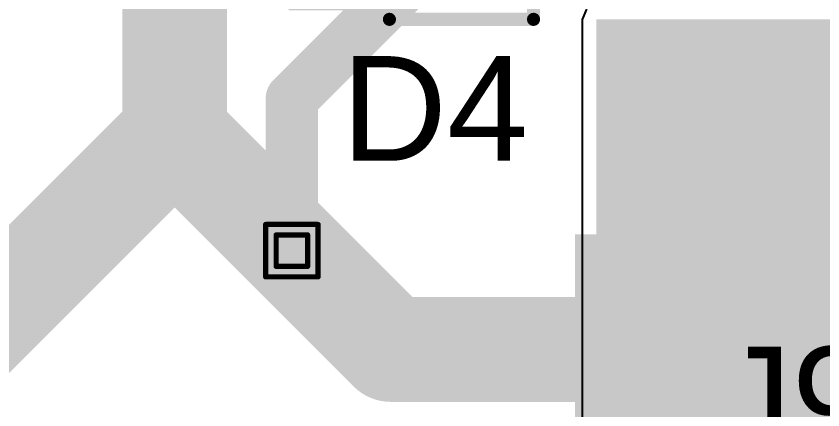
# Model space of a CAD drawing. Header units: inches. Extents: x -0.3 to 9.9, y -0.4 to 5.
# Drawn here: x 0.1525 to 0.4604, y 2.2209 to 2.3712 of the extents above; entities that cross this region are included whole.
import ezdxf

# ---------------------------------------------------------------- set-up
doc = ezdxf.new("R2010")
doc.units = ezdxf.units.IN
doc.header["$MEASUREMENT"] = 0
for name, color, linetype in [('Bottom Layer', 5, 'Continuous'), ('Bottom Solder', 6, 'Continuous'), ('Drill Drawing', 1, 'Continuous'), ('Top Layer', 1, 'Continuous'), ('Top Overlay', 2, 'Continuous'), ('Top Paste', 8, 'Continuous'), ('Top Solder', 216, 'Continuous'), ('Via Holes', 16, 'Continuous')]:
    doc.layers.add(name, color=color, linetype=linetype)
doc.styles.add('Arial', font='', dxfattribs={"height": 0.2})
doc.styles.get('Arial').set_extended_font_data('Arial')

# ---------------------------------------------------------------- blocks, each defined once
blk = doc.blocks.new('S___23_164')
at = {"layer": 'Top Layer'}
for points in [[(-0.01614175, 0.05748035), (0.01614175, 0.05748035), (0.01614175, 0.02125985), (-0.01614175, 0.02125985)], [(-0.05354335, -0.02125985), (-0.02125985, -0.02125985), (-0.02125985, -0.05748035), (-0.05354335, -0.05748035)], [(0.02125985, -0.02125985), (0.05354335, -0.02125985), (0.05354335, -0.05748035), (0.02125985, -0.05748035)]]:
    blk.add_hatch(color=1, dxfattribs=at).paths.add_polyline_path(points)
at = {"layer": 'Top Paste'}
for points in [[(-0.01614175, 0.05748035), (0.01614175, 0.05748035), (0.01614175, 0.02125985), (-0.01614175, 0.02125985)], [(-0.05354335, -0.02125985), (-0.02125985, -0.02125985), (-0.02125985, -0.05748035), (-0.05354335, -0.05748035)], [(0.02125985, -0.02125985), (0.05354335, -0.02125985), (0.05354335, -0.05748035), (0.02125985, -0.05748035)]]:
    blk.add_hatch(color=8, dxfattribs=at).paths.add_polyline_path(points)
at = {"layer": 'Top Solder'}
for points in [[(-0.02014175, 0.06148035), (0.02014175, 0.06148035), (0.02014175, 0.01725985), (-0.02014175, 0.01725985)], [(-0.05754335, -0.01725985), (-0.01725985, -0.01725985), (-0.01725985, -0.06148035), (-0.05754335, -0.06148035)], [(0.01725985, -0.01725985), (0.05754335, -0.01725985), (0.05754335, -0.06148035), (0.01725985, -0.06148035)]]:
    blk.add_hatch(color=216, dxfattribs=at).paths.add_polyline_path(points)
at = {"layer": 'Top Overlay'}
for points in [[(-0.061, -0.023, 0.005, 0.005, 0), (-0.061, 0.032, 0.005, 0.005, 0)], [(-0.022, 0.032, 0.005, 0.005, 0), (-0.061, 0.032, 0.005, 0.005, 0)], [(0.061, 0.032, 0.005, 0.005, 0), (0.022, 0.032, 0.005, 0.005, 0)], [(0.061, -0.023, 0.005, 0.005, 0), (0.061, 0.032, 0.005, 0.005, 0)], [(0.013, -0.031, 0.005, 0.005, 0), (-0.013, -0.031, 0.005, 0.005, 0)], [(-0.061, -0.046, 0.005, 0.005, 0), (-0.066, -0.041, 0.005, 0.005, 0)], [(-0.066, -0.051, 0.005, 0.005, 0), (-0.066, -0.041, 0.005, 0.005, 0)], [(-0.066, -0.051, 0.005, 0.005, 0), (-0.061, -0.046, 0.005, 0.005, 0)]]:
    blk.add_lwpolyline(points, format="xyseb", dxfattribs=at)
for points in [[(-0.06225, 0.032, 0.0025, 0.0025, 1), (-0.05975, 0.032, 0.0025, 0.0025, 1)], [(-0.06225, 0.032, 0.0025, 0.0025, 1), (-0.05975, 0.032, 0.0025, 0.0025, 1)], [(-0.02325, 0.032, 0.0025, 0.0025, 1), (-0.02075, 0.032, 0.0025, 0.0025, 1)], [(0.02075, 0.032, 0.0025, 0.0025, 1), (0.02325, 0.032, 0.0025, 0.0025, 1)], [(0.05975, 0.032, 0.0025, 0.0025, 1), (0.06225, 0.032, 0.0025, 0.0025, 1)], [(0.05975, 0.032, 0.0025, 0.0025, 1), (0.06225, 0.032, 0.0025, 0.0025, 1)], [(-0.06225, -0.023, 0.0025, 0.0025, 1), (-0.05975, -0.023, 0.0025, 0.0025, 1)], [(0.05975, -0.023, 0.0025, 0.0025, 1), (0.06225, -0.023, 0.0025, 0.0025, 1)], [(-0.01425, -0.031, 0.0025, 0.0025, 1), (-0.01175, -0.031, 0.0025, 0.0025, 1)], [(0.01175, -0.031, 0.0025, 0.0025, 1), (0.01425, -0.031, 0.0025, 0.0025, 1)], [(-0.06725, -0.041, 0.0025, 0.0025, 1), (-0.06475, -0.041, 0.0025, 0.0025, 1)], [(-0.06725, -0.041, 0.0025, 0.0025, 1), (-0.06475, -0.041, 0.0025, 0.0025, 1)], [(-0.06225, -0.046, 0.0025, 0.0025, 1), (-0.05975, -0.046, 0.0025, 0.0025, 1)], [(-0.06225, -0.046, 0.0025, 0.0025, 1), (-0.05975, -0.046, 0.0025, 0.0025, 1)], [(-0.06725, -0.051, 0.0025, 0.0025, 1), (-0.06475, -0.051, 0.0025, 0.0025, 1)], [(-0.06725, -0.051, 0.0025, 0.0025, 1), (-0.06475, -0.051, 0.0025, 0.0025, 1)]]:
    blk.add_lwpolyline(points, format="xyseb", close=True, dxfattribs=at)

msp = doc.modelspace()

# ---------------------------------------------------------------- hatches: boundary and pattern name
at = {"layer": 'Bottom Layer'}
for points in [[(0.374, 2.287), (0.611, 2.287), (0.611, 2.37), (0.374, 2.37)], [(0.374, 1.9689486), (0.4698226, 1.9689486), (0.4698226, 2.37), (0.374, 2.37)]]:
    msp.add_hatch(color=5, dxfattribs=at).paths.add_polyline_path(points)
h = msp.add_hatch(color=5, dxfattribs=at)
edge = h.paths.add_edge_path()
edge.add_arc((0.2577712, 2.2817166), 0.011811, 0, 360)
at = {"layer": 'Bottom Solder'}
h = msp.add_hatch(color=6, dxfattribs=at)
edge = h.paths.add_edge_path()
edge.add_arc((0.2577712, 2.2817166), 0.0059055, 0, 360)
at = {"layer": 'Top Layer'}
h = msp.add_hatch(color=1, dxfattribs=at)
edge = h.paths.add_edge_path()
edge.add_arc((0.2577712, 2.2817166), 0.011811, 0, 360)
msp.add_hatch(color=1, dxfattribs=at).paths.add_polyline_path([(0.3658226, 2.2019486), (0.528, 2.2019486), (0.528, 2.288), (0.3658226, 2.288)])
at = {"layer": 'Top Solder'}
h = msp.add_hatch(color=216, dxfattribs=at)
edge = h.paths.add_edge_path()
edge.add_arc((0.2577712, 2.2817166), 0.0059055, 0, 360)
at = {"layer": 'Via Holes'}
h = msp.add_hatch(color=7, dxfattribs=at)
edge = h.paths.add_edge_path()
edge.add_arc((0.2577712, 2.2817166), 0.0059055, 0, 360)

# ---------------------------------------------------------------- linework, layer by layer
at = {"layer": 'Bottom Layer'}
for p, q in [((0.3701731, 2.3738269), (0.368588, 2.37)), ((0.368588, 2.37), (0.368588, 2.287)), ((0.368588, 2.287), (0.368588, 2.033412))]:
    msp.add_line(p, q, dxfattribs=at)
for points in [[(0.2577712, 2.3397712, 0.02, 0.02, 0), (0.321, 2.403, 0.02, 0.02, 0)], [(0.2577712, 2.2817166, 0.02, 0.02, 0), (0.2577712, 2.3397712, 0.02, 0.02, 0)]]:
    msp.add_lwpolyline(points, format="xyseb", dxfattribs=at)
for points in [[(0.2527712, 2.3397712, 0.01, 0.01, 1), (0.2627712, 2.3397712, 0.01, 0.01, 1)], [(0.2527712, 2.3397712, 0.01, 0.01, 1), (0.2627712, 2.3397712, 0.01, 0.01, 1)], [(0.2527712, 2.2817166, 0.01, 0.01, 1), (0.2627712, 2.2817166, 0.01, 0.01, 1)]]:
    msp.add_lwpolyline(points, format="xyseb", close=True, dxfattribs=at)
at = {"layer": 'Drill Drawing'}
for points in [[(0.2477712, 2.2917166, 0.002, 0.002, 0), (0.2677712, 2.2917166, 0.002, 0.002, 0)], [(0.2477712, 2.2717166, 0.002, 0.002, 0), (0.2477712, 2.2917166, 0.002, 0.002, 0)], [(0.2677712, 2.2717166, 0.002, 0.002, 0), (0.2677712, 2.2917166, 0.002, 0.002, 0)], [(0.2517712, 2.2877166, 0.002, 0.002, 0), (0.2637712, 2.2877166, 0.002, 0.002, 0)], [(0.2517712, 2.2757166, 0.002, 0.002, 0), (0.2517712, 2.2877166, 0.002, 0.002, 0)], [(0.2637712, 2.2757166, 0.002, 0.002, 0), (0.2637712, 2.2877166, 0.002, 0.002, 0)], [(0.2517712, 2.2757166, 0.002, 0.002, 0), (0.2637712, 2.2757166, 0.002, 0.002, 0)], [(0.2477712, 2.2717166, 0.002, 0.002, 0), (0.2677712, 2.2717166, 0.002, 0.002, 0)]]:
    msp.add_lwpolyline(points, format="xyseb", dxfattribs=at)
for points in [[(0.2472712, 2.2917166, 0.001, 0.001, 1), (0.2482712, 2.2917166, 0.001, 0.001, 1)], [(0.2472712, 2.2917166, 0.001, 0.001, 1), (0.2482712, 2.2917166, 0.001, 0.001, 1)], [(0.2672712, 2.2917166, 0.001, 0.001, 1), (0.2682712, 2.2917166, 0.001, 0.001, 1)], [(0.2672712, 2.2917166, 0.001, 0.001, 1), (0.2682712, 2.2917166, 0.001, 0.001, 1)], [(0.2512712, 2.2877166, 0.001, 0.001, 1), (0.2522712, 2.2877166, 0.001, 0.001, 1)], [(0.2512712, 2.2877166, 0.001, 0.001, 1), (0.2522712, 2.2877166, 0.001, 0.001, 1)], [(0.2632712, 2.2877166, 0.001, 0.001, 1), (0.2642712, 2.2877166, 0.001, 0.001, 1)], [(0.2632712, 2.2877166, 0.001, 0.001, 1), (0.2642712, 2.2877166, 0.001, 0.001, 1)], [(0.2512712, 2.2757166, 0.001, 0.001, 1), (0.2522712, 2.2757166, 0.001, 0.001, 1)], [(0.2512712, 2.2757166, 0.001, 0.001, 1), (0.2522712, 2.2757166, 0.001, 0.001, 1)], [(0.2632712, 2.2757166, 0.001, 0.001, 1), (0.2642712, 2.2757166, 0.001, 0.001, 1)], [(0.2632712, 2.2757166, 0.001, 0.001, 1), (0.2642712, 2.2757166, 0.001, 0.001, 1)], [(0.2472712, 2.2717166, 0.001, 0.001, 1), (0.2482712, 2.2717166, 0.001, 0.001, 1)], [(0.2472712, 2.2717166, 0.001, 0.001, 1), (0.2482712, 2.2717166, 0.001, 0.001, 1)], [(0.2672712, 2.2717166, 0.001, 0.001, 1), (0.2682712, 2.2717166, 0.001, 0.001, 1)], [(0.2672712, 2.2717166, 0.001, 0.001, 1), (0.2682712, 2.2717166, 0.001, 0.001, 1)]]:
    msp.add_lwpolyline(points, format="xyseb", close=True, dxfattribs=at)
at = {"layer": 'Top Layer'}
for points in [[(0.2130273, 2.3264605, 0.04, 0.04, 0), (0.2130273, 2.5636494, 0.04, 0.04, 0)], [(0.026, 2.1394332, 0.04, 0.04, 0), (0.2130273, 2.3264605, 0.04, 0.04, 0)], [(0.2130273, 2.3264605, 0.04, 0.04, 0), (0.2577712, 2.2817166, 0.04, 0.04, 0)], [(0.2577712, 2.2817166, 0.04, 0.04, 0), (0.2954878, 2.244, 0.04, 0.04, 0)], [(0.2954878, 2.244, 0.04, 0.04, 0), (0.4949627, 2.244, 0.04, 0.04, 0)]]:
    msp.add_lwpolyline(points, format="xyseb", dxfattribs=at)
for points in [[(0.2030273, 2.3264605, 0.02, 0.02, 1), (0.2230273, 2.3264605, 0.02, 0.02, 1)], [(0.2030273, 2.3264605, 0.02, 0.02, 1), (0.2230273, 2.3264605, 0.02, 0.02, 1)], [(0.2030273, 2.3264605, 0.02, 0.02, 1), (0.2230273, 2.3264605, 0.02, 0.02, 1)], [(0.2477712, 2.2817166, 0.02, 0.02, 1), (0.2677712, 2.2817166, 0.02, 0.02, 1)], [(0.2477712, 2.2817166, 0.02, 0.02, 1), (0.2677712, 2.2817166, 0.02, 0.02, 1)], [(0.2854878, 2.244, 0.02, 0.02, 1), (0.3054878, 2.244, 0.02, 0.02, 1)], [(0.2854878, 2.244, 0.02, 0.02, 1), (0.3054878, 2.244, 0.02, 0.02, 1)]]:
    msp.add_lwpolyline(points, format="xyseb", close=True, dxfattribs=at)

# ---------------------------------------------------------------- block references
at = {"rotation": 270}
msp.add_blockref('S___23_164', (0.318, 2.431), dxfattribs=at)

# ---------------------------------------------------------------- texts
at = {"layer": 'Top Overlay', "style": 'Arial'}
for s, p in [('D4', (0.2766143, 2.3160065)), ('J9', (0.4206775, 2.2050065))]:
    msp.add_text(s, height=0.04, dxfattribs=at).set_placement(p)

doc.saveas('drawing.dxf')
